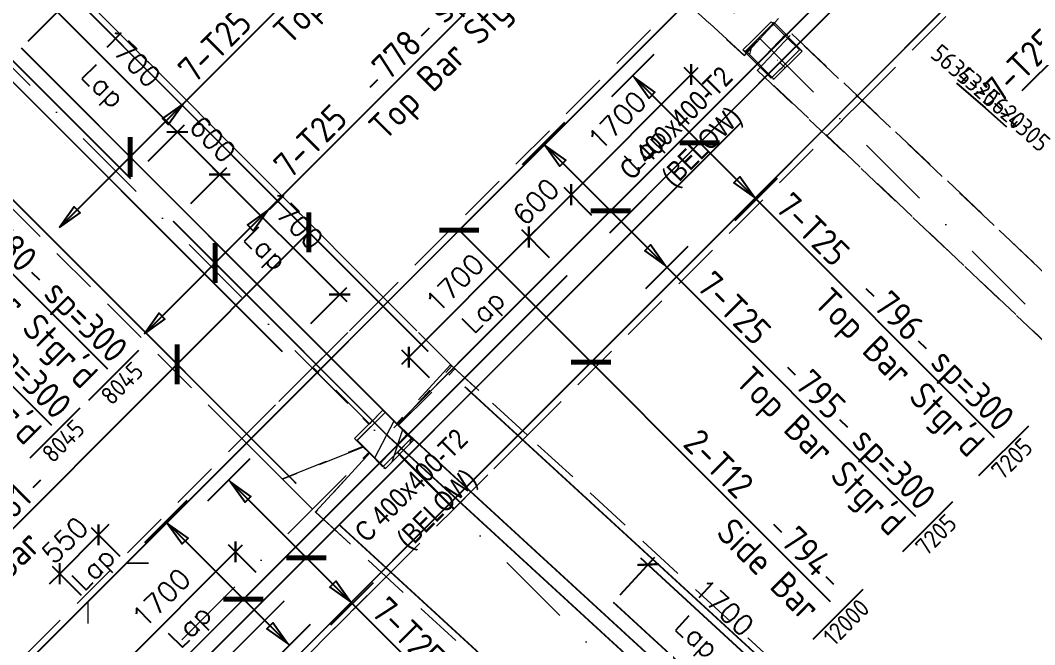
# Model space of a CAD drawing. Extents: x 660761725 to 1323371458, y 2734871439 to 5470067957.
# Drawn here: x 662058369 to 662068528, y 2735048733 to 2735054982 of the extents above; entities that cross this region are included whole.
import ezdxf
from ezdxf.enums import TextEntityAlignment as Align

# ---------------------------------------------------------------- set-up
doc = ezdxf.new("R2010")
doc.units = 0
for name, pattern in [('AXES', [1.95, 1.2, -0.25, 0.25, -0.25]), ('Hidden', [714.375, 476.25, -238.125]), ('sbp_axis_short', [10, 5, -2.5, 0, -2.5])]:
    doc.linetypes.add(name, pattern=pattern)
doc.layers.add('A-DETL', color=5, linetype='Continuous', lineweight=9, true_color=0x0000ff)
for name, color, linetype, lineweight in [('A-FLOR-PATT', 7, 'Continuous', 15), ('S-BEAM', 7, 'Continuous', 15), ('S-COLS-IDEN', 7, 'Continuous', 9), ('S-GRID', 7, 'Continuous', 9)]:
    doc.layers.add(name, color=color, linetype=linetype, lineweight=lineweight)
for name, color, linetype in [('S-AXIS', 20, 'AXES'), ('S-DIMI', 100, 'Continuous'), ('S-RBAR-T12', 151, 'Continuous'), ('S-RBAR-T25', 51, 'Continuous'), ('S-RDIMO', 8, 'Continuous'), ('S-RSYMB', 7, 'Continuous'), ('S-SIMPLETEXT', 7, 'Continuous')]:
    doc.layers.add(name, color=color, linetype=linetype)
doc.styles.add('Arial Narrow_1', font='ARIALN.TTF', dxfattribs={"height": 199.9999999999998})
doc.styles.add('ARMACAD', font='isocp.shx')
doc.styles.add('ROMANS', font='romans.shx')
doc.dimstyles.new('S-DIMI-100', dxfattribs={"dimscale": 100, "dimtxt": 2, "dimasz": 1.5, "dimexe": 1, "dimexo": 1, "dimgap": 1, "dimtad": 1, "dimdec": 0, "dimzin": 12, "dimdsep": 46, "dimtxsty": 'ROMANS', "dimblk": 'ARCHTICK', "dimcen": 0.09, "dimdle": 1, "dimclrd": 8, "dimclre": 8, "dimclrt": 4, "dimadec": 0, "dimazin": 3, "dimtfac": 1, "dimtdec": 0, "dimtix": 1, "dimtmove": 1, "dimatfit": 3, "dimtolj": 1, "dimtzin": 0, "dimarcsym": 0})
pattern_1 = [(74.99999999999999, (0, 0), (-153.3407249233896, 41.08752341002518), [])]

# ---------------------------------------------------------------- blocks, each defined once
blk = doc.blocks.new('I am… All Range.')
at = {"layer": 'S-GRID', "color": 8, "linetype": 'sbp_axis_short', "lineweight": 13, "ltscale": 150}
for p, q in [((662622712.44625, 2734514326.959595), (662688816.0170653, 2734580430.53041)), ((662638694.7375193, 2734563892.988339), (662667314.0845935, 2734535273.641264)), ((662648660.6112016, 2734561705.974301), (662671204.6017749, 2734539163.067255))]:
    blk.add_line(p, q, dxfattribs=at)
blk = doc.blocks.new('I am… Atomic.')
at = {"layer": 'A-FLOR-PATT', "transparency": 33554600}
h = blk.add_hatch(dxfattribs=at)
h.set_pattern_fill('ANSI31', color=8, scale=50, angle=30, style=0)
h.set_pattern_definition(pattern_1)
edge = h.paths.add_edge_path()
edge.add_line((662389967.6433319, 2734579123.010657), (662390007.8012236, 2734579503.468677))
edge.add_line((662342114.705975, 2734544592.546931), (662390007.8012234, 2734579503.468677))
edge.add_line((662363195.8073889, 2734559608.047176), (662389967.7690635, 2734579123.040917))
edge.add_line((662362417.6524743, 2734559040.823584), (662363719.8899552, 2734559990.06879))
edge.add_line((662346720.4841449, 2734547598.623516), (662362783.6519626, 2734559307.613063))
edge.add_line((662345821.5310795, 2734546943.346041), (662347578.010761, 2734548223.703842))
edge.add_line((662342292.6126368, 2734544370.997322), (662346307.4227723, 2734547297.529027))
edge.add_line((662325865.2845687, 2734528370.671522), (662342114.6925843, 2734544592.5523))
edge.add_line((662340490.7204528, 2734542572.157625), (662342149.9785906, 2734544228.604904))
edge.add_line((662339422.0417168, 2734541505.28928), (662341320.3495216, 2734543400.381265))
edge.add_line((662336597.6306283, 2734538685.662872), (662340136.8031961, 2734542218.839921))
edge.add_line((662332705.8949801, 2734534800.520002), (662336243.7133716, 2734538332.345168))
edge.add_line((662332253.0745114, 2734534348.466631), (662332782.9359009, 2734534877.430412))
edge.add_line((662326312.3910785, 2734528417.846987), (662332351.9776915, 2734534447.202265))
edge.add_line((662325865.2845687, 2734528370.671522), (662326312.3910785, 2734528417.846987))
h = blk.add_hatch(dxfattribs=at)
h.set_pattern_fill('ANSI31', color=8, scale=50, angle=30, style=0)
h.set_pattern_definition(pattern_1)
edge = h.paths.add_edge_path()
edge.add_line((662389967.6433319, 2734579123.010657), (662390007.8012236, 2734579503.468677))
edge.add_line((662390178.8400514, 2734578972.951882), (662393574.2351673, 2734576558.543434))
edge.add_line((662390389.9110394, 2734578822.862847), (662389967.7690635, 2734579123.040917))
edge.add_line((662401600.1085552, 2734571260.373601), (662390007.8012234, 2734579503.468677))
edge.add_line((662401045.2346829, 2734570742.112331), (662400996.5411683, 2734571280.666277))
edge.add_line((662400996.5411683, 2734571280.666277), (662391834.41239, 2734577795.702194))
edge.add_line((662401631.7932035, 2734570909.939), (662401600.1085552, 2734571260.373601))
edge.add_line((662398386.0115408, 2734568087.393885), (662401045.2346829, 2734570742.112331))
edge.add_line((662378065.801715, 2734545768.423274), (662383150.2610395, 2734551353.010825))
edge.add_line((662383150.2610395, 2734551353.010825), (662388234.7203641, 2734556937.598375))
edge.add_line((662388234.7203641, 2734556937.598375), (662393319.1796887, 2734562522.185926))
edge.add_line((662393319.1796887, 2734562522.185926), (662398403.6390133, 2734568106.773477))
edge.add_line((662377177.0145457, 2734544792.211362), (662378389.7704264, 2734546124.258873))
edge.add_line((662345219.5168241, 2734509691.243385), (662350637.7770958, 2734515642.46591))
edge.add_line((662350637.7770958, 2734515642.46591), (662356056.0373675, 2734521593.688435))
edge.add_line((662356056.0373675, 2734521593.688435), (662361474.2976393, 2734527544.91096))
edge.add_line((662361474.2976393, 2734527544.91096), (662366892.5579109, 2734533496.133485))
edge.add_line((662366892.5579109, 2734533496.133485), (662372310.8181826, 2734539447.35601))
edge.add_line((662372310.8181826, 2734539447.35601), (662377729.0784543, 2734545398.578536))
edge.add_line((662345267.5598451, 2734509156.384884), (662400082.3408674, 2734569362.972085))
edge.add_line((662401418.6805061, 2734570690.601139), (662400941.3227103, 2734570214.051982))
edge.add_line((662400082.3408674, 2734569362.972085), (662401631.7932035, 2734570909.939))
h = blk.add_hatch(dxfattribs=at)
h.set_pattern_fill('ANSI31', color=8, scale=50, angle=30, style=0)
h.set_pattern_definition(pattern_1)
edge = h.paths.add_edge_path()
edge.add_line((662345468.2720397, 2734510142.524049), (662345661.1307589, 2734509588.669044))
edge.add_line((662345219.5168241, 2734509691.243385), (662350637.7770958, 2734515642.46591))
edge.add_line((662350637.7770958, 2734515642.46591), (662356056.0373675, 2734521593.688435))
edge.add_line((662356056.0373675, 2734521593.688435), (662361474.2976393, 2734527544.91096))
edge.add_line((662361474.2976393, 2734527544.91096), (662366892.5579109, 2734533496.133485))
edge.add_line((662366892.5579109, 2734533496.133485), (662372310.8181826, 2734539447.35601))
edge.add_line((662372310.8181826, 2734539447.35601), (662377729.0784543, 2734545398.578536))
edge.add_line((662345267.5598451, 2734509156.384884), (662400082.3408674, 2734569362.972085))
h = blk.add_hatch(dxfattribs=at)
h.set_pattern_fill('ANSI31', color=8, scale=50, angle=30, style=0)
h.set_pattern_definition(pattern_1)
edge = h.paths.add_edge_path()
edge.add_line((662371926.8533133, 2734550966.182778), (662372065.7639297, 2734550827.036373))
edge.add_line((662372474.407901, 2734550978.925), (662372338.192333, 2734551115.137327))
edge.add_line((662372191.5936273, 2734550696.142808), (662372474.407901, 2734550978.925))
edge.add_line((662372063.3210325, 2734550824.412352), (662372191.5936273, 2734550696.142808))
edge.add_line((662372340.6352302, 2734551117.761348), (662372200.1315907, 2734551258.503481))
edge.add_line((662372191.2792495, 2734551262.050243), (662371908.4532987, 2734550979.27273))
edge.add_line((662371908.4532987, 2734550979.27273), (662371924.2957666, 2734550963.430622))
edge.add_line((662372195.093523, 2734551258.236056), (662372191.2792495, 2734551262.050243))
edge.add_line((662372196.6414944, 2734551259.901816), (662372200.1315907, 2734551258.503481))
h = blk.add_hatch(dxfattribs=at)
h.set_pattern_fill('ANSI31', color=8, scale=50, angle=30, style=0)
h.set_pattern_definition(pattern_1)
h.paths.add_polyline_path([(662368018.2940872, 2734547083.271142), (662368300.617474, 2734546800.468535), (662368583.4090011, 2734547083.25984), (662368301.0856143, 2734547366.062447)])
at = {"layer": 'S-BEAM', "lineweight": 5}
blk.add_hatch(color=8, dxfattribs=at).paths.add_polyline_path([(662371899.9704006, 2734550943.067712), (662371903.0676237, 2734550940.222703), (662372018.2211616, 2734551065.585221), (662372015.1426367, 2734551068.450587)])
at = {"layer": 'A-DETL', "color": 8, "linetype": 'Hidden', "lineweight": 9}
for p, q in [((662362774.8606566, 2734559311.135371), (662371896.0618048, 2734550932.693568)), ((662371898.3623265, 2734550935.165932), (662362783.6519626, 2734559307.613063)), ((662372236.6545292, 2734551303.448162), (662372018.2032822, 2734551065.630939)), ((662372191.2792495, 2734551262.050243), (662371908.4532987, 2734550979.27273)), ((662372200.1315907, 2734551258.503481), (662372142.4836847, 2734551200.85562)), ((662372179.5217801, 2734551266.760969), (662372191.2792495, 2734551262.050243)), ((662372195.093523, 2734551258.236056), (662372191.2792495, 2734551262.050243)), ((662372196.6414944, 2734551259.901816), (662372200.1315907, 2734551258.503481)), ((662372340.6352302, 2734551117.761348), (662372200.1315907, 2734551258.503481)), ((662372028.8346336, 2734550787.97891), (662372372.3963819, 2734551151.358075)), ((662372474.407901, 2734550978.925), (662372338.192333, 2734551115.137327)), ((662372372.3963819, 2734551151.358075), (662372369.9076654, 2734551148.681896)), ((662378030.5586636, 2734545796.742826), (662372369.9076654, 2734551148.681896)), ((662372372.3963819, 2734551151.358075), (662378065.801715, 2734545768.423274)), ((662371898.3623265, 2734550935.165932), (662371896.0618048, 2734550932.693568)), ((662371896.1512362, 2734550932.790927), (662371898.316561, 2734550935.14822)), ((662371896.3878713, 2734550984.106842), (662371908.4532987, 2734550979.27273)), ((662371903.0206445, 2734550940.237216), (662371898.3623265, 2734550935.165932)), ((662371908.4532987, 2734550979.27273), (662371924.2957666, 2734550963.430622)), ((662371926.8533133, 2734550966.182778), (662372065.7639297, 2734550827.036373)), ((662372191.5936273, 2734550696.142808), (662372474.407901, 2734550978.925)), ((662372474.407901, 2734550978.925), (662372462.6443737, 2734550983.638153)), ((662372026.4536644, 2734550785.418594), (662372028.8346336, 2734550787.97891)), ((662372028.8286595, 2734550787.930572), (662372026.4536644, 2734550785.418594)), ((662377729.0784543, 2734545398.578536), (662372028.8346336, 2734550787.97891)), ((662372063.3210325, 2734550824.412352), (662372191.5936273, 2734550696.142808)), ((662372026.4536644, 2734550785.418594), (662377695.3699126, 2734545425.665033)), ((662372179.5104647, 2734550700.984025), (662372191.5936273, 2734550696.142808)), ((662368301.0856143, 2734547366.062447), (662368018.2940872, 2734547083.271142)), ((662368280.4742672, 2734547374.32055), (662368301.0856143, 2734547366.062447)), ((662368583.4090011, 2734547083.25984), (662368301.0856143, 2734547366.062447)), ((662367997.3403584, 2734547091.666423), (662368018.2940872, 2734547083.271142)), ((662368018.2940872, 2734547083.271142), (662368300.617474, 2734546800.468535)), ((662368300.617474, 2734546800.468535), (662368583.4090011, 2734547083.25984)), ((662368583.2922894, 2734547083.306602), (662368563.5968608, 2734547091.197734)), ((662368280.4629518, 2734546808.543607), (662368300.5007621, 2734546800.515296))]:
    blk.add_line(p, q, dxfattribs=at)
at = {"layer": 'S-BEAM', "color": 8, "lineweight": 13}
for p, q in [((662372015.1426367, 2734551068.450587), (662371899.9704006, 2734550943.067712)), ((662371903.0676237, 2734550940.222703), (662372018.2211616, 2734551065.585221)), ((662372018.2211616, 2734551065.585221), (662372015.1426367, 2734551068.450587)), ((662371903.0335582, 2734550940.186093), (662371899.9363295, 2734550943.031096)), ((662371903.0676237, 2734550940.222703), (662371899.9704006, 2734550943.067712))]:
    blk.add_line(p, q, dxfattribs=at)
at = {"layer": 'S-COLS-IDEN', "color": 8, "char_height": 199.9999999999998, "attachment_point": 1, "rotation": 44.99999999999995, "style": 'Arial Narrow_1'}
for s, insert, width in [('C 400x400-T2', (662370625.8973659, 2734549815.668537), 1819.830624999998), ('(BELOW)', (662371046.8468715, 2734549750.187503), 1218.564999999999), ('C 400x400-T2', (662367973.1445948, 2734546189.936835), 1819.830624999998), ('(BELOW)', (662368394.0941005, 2734546124.455801), 1218.564999999999)]:
    blk.add_mtext(s, dxfattribs=dict(at, insert=insert, width=width))
blk = doc.blocks.new('I am… Domination.')
at = {"layer": 'S-RDIMO', "color": 9, "linetype": 'Hidden', "lineweight": 9}
for p, q in [((662373072.6711861, 2734550482.075944), (662376094.9788437, 2734553504.935389)), ((662364585.5878141, 2734552209.327142), (662368278.269276, 2734548516.64568)), ((662368278.269276, 2734548516.64568), (662364990.158245, 2734551804.756711)), ((662371459.7096415, 2734551697.505227), (662367570.6796415, 2734547809.185226)), ((662372165.0225022, 2734551272.998089), (662372029.3854641, 2734551137.361052)), ((662372308.2368668, 2734551129.783725), (662372165.0225022, 2734551272.998089)), ((662372024.5421969, 2734551132.517784), (662371978.4040389, 2734551086.379626)), ((662372029.3854641, 2734551137.361052), (662372024.5680693, 2734551132.543657)), ((662372301.7117053, 2734551136.308887), (662372308.2368668, 2734551129.783725)), ((662372318.6679983, 2734551119.352593), (662372301.7117053, 2734551136.308887)), ((662372318.6679983, 2734551119.352593), (662372325.1937625, 2734551112.826829)), ((662372447.8652147, 2734550990.155377), (662372325.1937625, 2734551112.826829)), ((662371978.4040389, 2734551086.379626), (662371882.1797897, 2734550990.155377)), ((662371882.1797897, 2734550990.155377), (662372018.2502942, 2734550854.084873)), ((662372312.2023556, 2734550854.492518), (662372447.8652147, 2734550990.155377)), ((662372018.3284941, 2734550854.006673), (662372031.103918, 2734550841.231249)), ((662372031.2167306, 2734550841.118436), (662372043.9872819, 2734550828.347885)), ((662372043.9872819, 2734550828.347885), (662372050.2858459, 2734550822.049321)), ((662372050.2858459, 2734550822.049321), (662372156.9922459, 2734550715.342921)), ((662372165.2053506, 2734550707.495513), (662372247.3724332, 2734550789.662596)), ((662372247.3724332, 2734550789.662596), (662372273.242599, 2734550815.532762)), ((662372273.6122594, 2734550815.902422), (662372307.3849609, 2734550849.675123)), ((662372307.4107265, 2734550849.700889), (662372312.2023556, 2734550854.492518)), ((662372156.9922459, 2734550715.342921), (662372165.0225022, 2734550707.312665)), ((662372156.9922459, 2734550715.342921), (662372165.0225022, 2734550707.312665)), ((662372165.0225022, 2734550707.312665), (662372156.9922459, 2734550715.342921)), ((662372165.0225022, 2734550707.312665), (662372156.9922459, 2734550715.342921)), ((662372165.0225022, 2734550707.312665), (662372156.9922459, 2734550715.342921)), ((662372156.9922459, 2734550715.342921), (662372165.0225022, 2734550707.312665)), ((662366863.9898224, 2734547102.498009), (662363573.5199577, 2734550392.967874)), ((662372879.8850325, 2734550289.254593), (662373072.6711861, 2734550482.075944)), ((662372860.5717402, 2734550269.942626), (662372878.6119279, 2734550287.97952)), ((662372873.7940934, 2734550283.162566), (662372860.5717402, 2734550269.942626)), ((662372873.7940934, 2734550283.162566), (662372878.6119279, 2734550287.97952)), ((662372879.8850325, 2734550289.254593), (662372873.9232767, 2734550283.291749)), ((662372860.5717402, 2734550269.942626), (662372718.9828213, 2734550128.379557)), ((662372744.5524119, 2734550153.944479), (662372860.5717402, 2734550269.942626)), ((662369723.5367702, 2734547133.480369), (662372718.9828213, 2734550128.379557)), ((662372718.9828213, 2734550128.379557), (662372744.3890547, 2734550153.781152)), ((662368278.269276, 2734548516.64568), (662367575.497476, 2734547814.002182)), ((662368969.637873, 2734547825.277083), (662368278.269276, 2734548516.64568)), ((662368278.269276, 2734548516.64568), (662368969.637873, 2734547825.277083)), ((662367570.6164281, 2734547809.122019), (662362125.8864281, 2734542364.412019)), ((662366863.9898224, 2734547102.498009), (662367570.6164281, 2734547809.122019)), ((662367571.2159312, 2734547809.72152), (662367570.6164281, 2734547809.122019)), ((662367570.6164281, 2734547809.122019), (662368135.8803916, 2734547243.855979)), ((662367570.6796415, 2734547809.185226), (662368135.8930367, 2734547243.868625)), ((662367571.2159312, 2734547809.721418), (662367575.497476, 2734547814.002182)), ((662367571.2967741, 2734547809.640539), (662368136.000321, 2734547243.975909)), ((662368140.7104315, 2734547248.686019), (662367576.2238508, 2734547813.275674)), ((662368953.8091047, 2734547839.801961), (662368411.3272306, 2734547248.62181)), ((662368984.8286927, 2734547810.086263), (662368417.3457348, 2734547242.603306)), ((662368424.1346477, 2734547235.814393), (662368967.1420821, 2734547827.567284)), ((662368429.9225485, 2734547230.026492), (662368997.4055064, 2734547797.50945)), ((662368953.8091047, 2734547839.801961), (662369235.4513711, 2734547581.359888)), ((662368953.8091047, 2734547839.801961), (662368967.1420821, 2734547827.567284)), ((662368969.637873, 2734547825.277083), (662368967.1420821, 2734547827.567284)), ((662368997.4055064, 2734547797.50945), (662368969.637873, 2734547825.277083)), ((662368969.637873, 2734547825.277083), (662368984.8286927, 2734547810.086263)), ((662369723.5367702, 2734547133.480369), (662368969.637873, 2734547825.277083)), ((662368997.4055064, 2734547797.50945), (662368984.8286927, 2734547810.086263)), ((662368275.9867264, 2734547383.962314), (662368141.2706907, 2734547249.246278)), ((662368275.9867264, 2734547383.962314), (662368141.2706907, 2734547249.246278)), ((662368154.303631, 2734547262.279219), (662368275.9867264, 2734547383.962314)), ((662368411.3272306, 2734547248.62181), (662368275.9867264, 2734547383.962314)), ((662368275.9867264, 2734547383.962314), (662368411.3272306, 2734547248.62181)), ((662368411.3272306, 2734547248.62181), (662368275.9867264, 2734547383.962314)), ((662367993.1440139, 2734547101.119602), (662368135.8803916, 2734547243.855979)), ((662368135.8803916, 2734547243.855979), (662367993.1440139, 2734547101.119602)), ((662368135.8930367, 2734547243.868625), (662368211.7989676, 2734547319.774555)), ((662368136.000321, 2734547243.975909), (662368154.303631, 2734547262.279219)), ((662368136.000321, 2734547243.975909), (662368140.7104315, 2734547248.686019)), ((662368140.7104372, 2734547248.686025), (662368136.000321, 2734547243.975909)), ((662368429.8305968, 2734547230.118443), (662368411.3272306, 2734547248.62181)), ((662368411.3272306, 2734547248.62181), (662368417.3457348, 2734547242.603306)), ((662368429.9225485, 2734547230.026492), (662368411.3272306, 2734547248.62181)), ((662368411.3272306, 2734547248.62181), (662368417.3336391, 2734547242.615401)), ((662368411.3272306, 2734547248.62181), (662368424.1346477, 2734547235.814393)), ((662368417.3336391, 2734547242.615401), (662368464.0795132, 2734547195.869527)), ((662368417.3457348, 2734547242.603306), (662368429.9225485, 2734547230.026492)), ((662368418.8603432, 2734547241.088697), (662368464.0795132, 2734547195.869527)), ((662368429.9104799, 2734547230.03856), (662368424.1346477, 2734547235.814393)), ((662368517.3097929, 2734547142.639247), (662368407.1715182, 2734547022.613925)), ((662368558.8294388, 2734547101.119602), (662368429.8305968, 2734547230.118443)), ((662368558.8294388, 2734547101.119602), (662368429.9104799, 2734547230.03856)), ((662368464.0795132, 2734547195.869527), (662368558.8294388, 2734547101.119602)), ((662368464.0795132, 2734547195.869527), (662368517.3097929, 2734547142.639247)), ((662368517.3097929, 2734547142.639247), (662368558.8294388, 2734547101.119602)), ((662369723.5367702, 2734547133.480369), (662368984.7640934, 2734546394.842566)), ((662368989.6138047, 2734546399.691391), (662369723.5367702, 2734547133.480369)), ((662374914.0654697, 2734542370.519825), (662369723.5367702, 2734547133.480369)), ((662367268.0073602, 2734546698.480471), (662366863.9898224, 2734547102.498009)), ((662366863.9898224, 2734547102.498009), (662367268.0073602, 2734546698.480471)), ((662367993.1440139, 2734547101.119602), (662368073.3770802, 2734547020.886535)), ((662368558.8294388, 2734547101.119602), (662368358.3366573, 2734546900.62682)), ((662368554.6400225, 2734547096.930185), (662368418.7225846, 2734546961.012747)), ((662368423.9971775, 2734546966.28734), (662368558.8294388, 2734547101.119602)), ((662368423.9971775, 2734546966.28734), (662368558.8294388, 2734547101.119602)), ((662367268.0073602, 2734546698.480471), (662368073.3770802, 2734547020.886535)), ((662368078.514316, 2734547015.7493), (662367273.144596, 2734546693.343235)), ((662367570.6151303, 2734546395.872701), (662368134.5030224, 2734546959.760593)), ((662367571.2146322, 2734546395.273199), (662368134.6241201, 2734546959.639495)), ((662367601.5923905, 2734546366.197551), (662368140.6344821, 2734546953.629133)), ((662368073.3770802, 2734547020.886535), (662368078.514316, 2734547015.7493)), ((662368078.514316, 2734547015.7493), (662368134.5030224, 2734546959.760593)), ((662368140.7578046, 2734546953.505811), (662368105.092729, 2734546914.571757)), ((662368140.6344821, 2734546953.629133), (662368134.6241201, 2734546959.639495)), ((662368134.6241201, 2734546959.639495), (662368140.6344821, 2734546953.629133)), ((662368140.7578046, 2734546953.505811), (662368275.9867264, 2734546818.276889)), ((662368407.1715182, 2734547022.613925), (662368246.6170444, 2734546847.646571)), ((662368358.3366573, 2734546900.62682), (662368418.7099283, 2734546961.000091)), ((662368984.7640934, 2734546394.842566), (662368418.7099283, 2734546961.000091)), ((662368418.7225846, 2734546961.012747), (662368423.9971775, 2734546966.28734)), ((662368418.7225846, 2734546961.012747), (662368423.527323, 2734546965.817486)), ((662368423.527323, 2734546965.817486), (662368988.8535973, 2734546400.387984)), ((662368988.8815019, 2734546400.425823), (662368423.9971775, 2734546966.28734)), ((662368424.1128836, 2734546966.403047), (662368989.3936082, 2734546401.120245)), ((662368105.092729, 2734546914.571757), (662367602.2273495, 2734546365.614897)), ((662368275.9867264, 2734546818.276889), (662368246.6170444, 2734546847.646571)), ((662368275.9867264, 2734546818.276889), (662368358.3366573, 2734546900.62682)), ((662368358.3366573, 2734546900.62682), (662368275.9867264, 2734546818.276889)), ((662367570.6151303, 2734546395.872701), (662367268.0073602, 2734546698.480471)), ((662367268.0073602, 2734546698.480471), (662367570.6151303, 2734546395.872701)), ((662367273.144596, 2734546693.343235), (662367268.0073602, 2734546698.480471)), ((662367268.0073602, 2734546698.480471), (662367273.144596, 2734546693.343235)), ((662367571.2146322, 2734546395.273199), (662367570.6151303, 2734546395.872701)), ((662367602.2273495, 2734546365.614897), (662367601.5923905, 2734546366.197551)), ((662367601.5923905, 2734546366.197551), (662373786.5023905, 2734540690.767551)), ((662367602.2273495, 2734546365.614897), (662368307.9473788, 2734545718.028331)), ((662368307.9473788, 2734545718.028331), (662368984.7640934, 2734546394.84256)), ((662368307.9473788, 2734545718.028331), (662368984.7640934, 2734546394.84256)), ((662368984.8273932, 2734546394.905859), (662368989.6138047, 2734546399.692253)), ((662368984.8273932, 2734546394.905859), (662368989.6138047, 2734546399.692253)), ((662368989.5819278, 2734546399.659521), (662368984.8273932, 2734546394.905854)), ((662368990.217702, 2734546400.296148), (662368989.6138047, 2734546399.692253)), ((662364247.0366999, 2734541657.132569), (662368307.9473788, 2734545718.028331)), ((662368307.9473788, 2734545718.028331), (662364247.0366999, 2734541657.132569))]:
    blk.add_line(p, q, dxfattribs=at)
blk = doc.blocks.new('_ARCHTICK')
at = {"color": 0, "linetype": 'ByBlock', "const_width": 0.15}
blk.add_lwpolyline([(-0.5, -0.5), (0.5, 0.5)], dxfattribs=at)
blk = doc.blocks.new('*D754')
at = {"layer": 'S-DIMI', "color": 8, "lineweight": -2, "transparency": 16777216}
for p, q in [((662059251.2868801, 2735048389.809072), (662060594.745149, 2735049733.35657)), ((662060731.0011638, 2735049455.692945), (662060453.3237928, 2735049733.351873)), ((662059528.9595548, 2735048253.571498), (662059251.2821838, 2735048531.230427))]:
    blk.add_line(p, q, dxfattribs=at)
at = {"layer": 'S-DIMI', "color": 8, "lineweight": -2, "transparency": 16777216, "xscale": 150, "yscale": 150, "zscale": 150}
for p, rotation in [((662060524.0368191, 2735049662.643544), 45.00190267468847), ((662059321.99521, 2735048460.522098), 225.0019026746884)]:
    blk.add_blockref('_ARCHTICK', p, dxfattribs=dict(at, rotation=rotation))
at = {"layer": 'S-DIMI', "color": 4, "transparency": 16777216, "char_height": 200, "attachment_point": 5, "rotation": 45.00190267468847, "style": 'ROMANS'}
for s, insert in [('\\A1;1700', (662059781.5899622, 2735049202.999481)), ('\\A1;Lap', (662060088.0130761, 2735048896.596717))]:
    blk.add_mtext(s, dxfattribs=dict(at, insert=insert))
blk = doc.blocks.new('*D755')
at = {"layer": 'S-DIMI', "color": 8, "lineweight": -2, "transparency": 16777216}
for p, q in [((662062189.7014362, 2735051540.150808), (662063533.159705, 2735052883.698307)), ((662063669.4157186, 2735052606.034683), (662063391.738349, 2735052883.693611)), ((662062467.3741096, 2735051403.913237), (662062189.6967399, 2735051681.572165))]:
    blk.add_line(p, q, dxfattribs=at)
at = {"layer": 'S-DIMI', "color": 8, "lineweight": -2, "transparency": 16777216, "xscale": 150, "yscale": 150, "zscale": 150}
for p, rotation in [((662063462.4513751, 2735052812.985281), 45.00190267468847), ((662062260.4097661, 2735051610.863835), 225.0019026746884)]:
    blk.add_blockref('_ARCHTICK', p, dxfattribs=dict(at, rotation=rotation))
at = {"layer": 'S-DIMI', "color": 4, "transparency": 16777216, "char_height": 200, "attachment_point": 5, "rotation": 45.00190267468847, "style": 'ROMANS'}
for s, insert in [('\\A1;1700', (662062720.0045184, 2735052353.341218)), ('\\A1;Lap', (662063026.4276322, 2735052046.938454))]:
    blk.add_mtext(s, dxfattribs=dict(at, insert=insert))
blk = doc.blocks.new('*D756')
at = {"layer": 'S-DIMI', "color": 8, "lineweight": -2, "transparency": 16777216}
for p, q in [((662064093.6656983, 2735053030.31284), (662063815.9883262, 2735053307.97177)), ((662063886.7013524, 2735053237.26344), (662063992.7638471, 2735053343.33298)), ((662063462.4513724, 2735052812.985282), (662063886.7013524, 2735053237.26344)), ((662063669.4157182, 2735052606.034682), (662063391.7383462, 2735052883.693613)), ((662063462.4513724, 2735052812.985282), (662063356.3888774, 2735052706.915743))]:
    blk.add_line(p, q, dxfattribs=at)
at = {"layer": 'S-DIMI', "color": 8, "lineweight": -2, "transparency": 16777216, "xscale": 150, "yscale": 150, "zscale": 150}
for p, rotation in [((662063886.7013524, 2735053237.26344), 225.0019026746884), ((662063462.4513724, 2735052812.985282), 45.00190267468847)]:
    blk.add_blockref('_ARCHTICK', p, dxfattribs=dict(at, rotation=rotation))
at = {"layer": 'S-DIMI', "color": 4, "transparency": 16777216, "insert": (662063533.1503098, 2735053166.541021), "char_height": 200, "attachment_point": 5, "rotation": 45.00190267468847, "style": 'ROMANS'}
blk.add_mtext('\\A1;600', dxfattribs=at)
blk = doc.blocks.new('*D757')
at = {"layer": 'S-DIMI', "color": 8, "lineweight": -2, "transparency": 16777216}
for p, q in [((662063815.9930236, 2735053166.550413), (662065159.451292, 2735054510.097911)), ((662065295.7073067, 2735054232.434286), (662065018.0299358, 2735054510.093215)), ((662064093.6656983, 2735053030.31284), (662063815.9883273, 2735053307.971769))]:
    blk.add_line(p, q, dxfattribs=at)
at = {"layer": 'S-DIMI', "color": 8, "lineweight": -2, "transparency": 16777216, "xscale": 150, "yscale": 150, "zscale": 150}
for p, rotation in [((662065088.7429621, 2735054439.384885), 45.00190267468847), ((662063886.7013535, 2735053237.263439), 225.0019026746884)]:
    blk.add_blockref('_ARCHTICK', p, dxfattribs=dict(at, rotation=rotation))
at = {"layer": 'S-DIMI', "color": 4, "transparency": 16777216, "char_height": 200, "attachment_point": 5, "rotation": 45.00190267468847, "style": 'ROMANS'}
for s, insert in [('\\A1;1700', (662064346.2961053, 2735053979.740822)), ('\\A1;Lap', (662064652.7192191, 2735053673.338058))]:
    blk.add_mtext(s, dxfattribs=dict(at, insert=insert))
blk = doc.blocks.new('*D776')
at = {"layer": 'S-DIMI', "color": 8, "lineweight": -2, "transparency": 16777216}
for p, q in [((662064375.8183253, 2735049231.367161), (662064722.9892855, 2735049608.977927)), ((662064581.6924896, 2735049603.043662), (662065980.3869977, 2735048317.100148)), ((662065628.382077, 2735048081.982957), (662065974.4527326, 2735048458.396944))]:
    blk.add_line(p, q, dxfattribs=at)
at = {"layer": 'S-DIMI', "color": 8, "lineweight": -2, "transparency": 16777216, "xscale": 150, "yscale": 150, "zscale": 150}
for p, rotation in [((662064655.3080201, 2735049535.362397), 137.404928248333), ((662065906.7714672, 2735048384.781414), 317.404928248333)]:
    blk.add_blockref('_ARCHTICK', p, dxfattribs=dict(at, rotation=rotation))
at = {"layer": 'S-DIMI', "color": 4, "transparency": 16777216, "char_height": 200, "attachment_point": 5, "rotation": 317.40492824833296, "style": 'ROMANS'}
for s, insert in [('\\A1;1700', (662065416.4022746, 2735049107.302967)), ('\\A1;Lap', (662065123.116792, 2735048788.302334))]:
    blk.add_mtext(s, dxfattribs=dict(at, insert=insert))
blk = doc.blocks.new('*D785')
at = {"layer": 'S-DIMI', "color": 8, "lineweight": -2, "transparency": 16777216}
for p, q in [((662058447.841848, 2735054774.234513), (662058810.5521489, 2735055136.944814)), ((662058669.1307927, 2735055136.944814), (662060012.6331273, 2735053793.442479)), ((662059651.072378, 2735053573.303086), (662060012.6331273, 2735053934.863835))]:
    blk.add_line(p, q, dxfattribs=at)
at = {"layer": 'S-DIMI', "color": 8, "lineweight": -2, "transparency": 16777216, "xscale": 150, "yscale": 150, "zscale": 150}
for p, rotation in [((662058739.8414708, 2735055066.234136), 135), ((662059941.9224492, 2735053864.153157), 315)]:
    blk.add_blockref('_ARCHTICK', p, dxfattribs=dict(at, rotation=rotation))
at = {"layer": 'S-DIMI', "color": 4, "transparency": 16777216, "char_height": 200, "attachment_point": 5, "rotation": 315, "style": 'ROMANS'}
for s, insert in [('\\A1;1700', (662059482.3033161, 2735054606.615003)), ('\\A1;Lap', (662059175.8903776, 2735054300.202065))]:
    blk.add_mtext(s, dxfattribs=dict(at, insert=insert))
blk = doc.blocks.new('*D786')
at = {"layer": 'S-DIMI', "color": 8, "lineweight": -2, "transparency": 16777216}
for p, q in [((662059651.0723784, 2735053573.303085), (662060012.6331575, 2735053934.863864)), ((662059941.9224794, 2735053864.153186), (662059835.8564622, 2735053970.219203)), ((662059941.9224794, 2735053864.153186), (662060366.1863534, 2735053439.889312)), ((662060075.7419767, 2735053149.444935), (662060436.8970315, 2735053510.59999)), ((662060366.1863534, 2735053439.889312), (662060472.2523706, 2735053333.823295))]:
    blk.add_line(p, q, dxfattribs=at)
at = {"layer": 'S-DIMI', "color": 8, "lineweight": -2, "transparency": 16777216, "xscale": 150, "yscale": 150, "zscale": 150}
for p, rotation in [((662059941.9224794, 2735053864.153186), 315), ((662060366.1863534, 2735053439.889312), 135)]:
    blk.add_blockref('_ARCHTICK', p, dxfattribs=dict(at, rotation=rotation))
at = {"layer": 'S-DIMI', "color": 4, "transparency": 16777216, "insert": (662060295.4757721, 2735053793.442605), "char_height": 200, "attachment_point": 5, "rotation": 315, "style": 'ROMANS'}
blk.add_mtext('\\A1;600', dxfattribs=at)
blk = doc.blocks.new('*D787')
at = {"layer": 'S-DIMI', "color": 8, "lineweight": -2, "transparency": 16777216}
for p, q in [((662060075.7419769, 2735053149.444934), (662060436.8970076, 2735053510.599965)), ((662060295.4756514, 2735053510.599965), (662061638.9779851, 2735052167.097631)), ((662061278.9725058, 2735051948.513507), (662061638.9779851, 2735052308.518987))]:
    blk.add_line(p, q, dxfattribs=at)
at = {"layer": 'S-DIMI', "color": 8, "lineweight": -2, "transparency": 16777216, "xscale": 150, "yscale": 150, "zscale": 150}
for p, rotation in [((662060366.1863295, 2735053439.889287), 135), ((662061568.267307, 2735052237.808309), 315)]:
    blk.add_blockref('_ARCHTICK', p, dxfattribs=dict(at, rotation=rotation))
at = {"layer": 'S-DIMI', "color": 4, "transparency": 16777216, "char_height": 200, "attachment_point": 5, "rotation": 315, "style": 'ROMANS'}
for s, insert in [('\\A1;1700', (662061108.6481744, 2735052980.270154)), ('\\A1;Lap', (662060802.2352359, 2735052673.857215))]:
    blk.add_mtext(s, dxfattribs=dict(at, insert=insert))
blk = doc.blocks.new('*D736')
at = {"layer": 'S-DIMI', "color": 8, "lineweight": -2, "transparency": 16777216}
for p, q in [((662059152.2651833, 2735049832.833523), (662059258.3322755, 2735049938.898466)), ((662058763.352513, 2735049443.928736), (662059152.2651833, 2735049832.833523)), ((662059370.7638901, 2735049614.330388), (662059081.5552219, 2735049903.544918)), ((662058981.8456264, 2735049225.431194), (662058692.6425515, 2735049514.640131)), ((662058763.352513, 2735049443.928736), (662058657.2854208, 2735049337.863793))]:
    blk.add_line(p, q, dxfattribs=at)
at = {"layer": 'S-DIMI', "color": 8, "lineweight": -2, "transparency": 16777216, "xscale": 150, "yscale": 150, "zscale": 150}
for p, rotation in [((662059152.2651833, 2735049832.833523), 224.9994193251146), ((662058763.352513, 2735049443.928736), 44.99941932511464)]:
    blk.add_blockref('_ARCHTICK', p, dxfattribs=dict(at, rotation=rotation))
at = {"layer": 'S-DIMI', "color": 4, "transparency": 16777216, "char_height": 200, "attachment_point": 5, "rotation": 44.99941932511465, "style": 'ROMANS'}
for s, insert in [('\\A1;550', (662058816.388925, 2735049779.803919)), ('\\A1;Lap', (662059122.7987581, 2735049473.387875))]:
    blk.add_mtext(s, dxfattribs=dict(at, insert=insert))
blk = doc.blocks.new('cadf_10')
at = {"color": 1}
for p, q in [((-4.158496580606208, 1.201089783226742), (-5.644468778018359, 1.201089783226742)), ((4.158496580606207, 1.201089783226742), (5.644468778018359, 1.201089783226742))]:
    blk.add_line(p, q, dxfattribs=at)
at = {"style": 'ARMACAD'}
for tag, p in [('$COM1', (-10.93526643674234, 2.542619974829577)), ('$COM2', (-9.757982686735758, -5.302973364669228))]:
    blk.add_attdef(tag, text='', height=3.5, dxfattribs=at).set_placement(p, align=Align.BOTTOM_RIGHT)
at = {"color": 1, "style": 'ARMACAD'}
blk.add_attdef('$NUM', text='', height=3.5, dxfattribs=at).set_placement((0, 0), align=Align.CENTER)
blk = doc.blocks.new('*U883', base_point=(662057805.1682336, 2735049773.81992))
at = {"layer": 'S-RSYMB'}
blk.add_lwpolyline([(662057805.1682336, 2735049523.803315), (662058305.1682336, 2735050023.836524)], dxfattribs=at)
at = {"layer": 'S-RSYMB', "style": 'ARMACAD'}
blk.add_attdef('D0', text='', height=180, rotation=45.00190269014403, dxfattribs=at).set_placement((662058136.4882138, 2735049692.50534), align=Align.MIDDLE_CENTER)
blk = doc.blocks.new('*U884', base_point=(662059200.1287985, 2735051168.775387))
at = {"layer": 'S-RSYMB'}
blk.add_lwpolyline([(662059200.1287985, 2735050918.758782), (662059700.1287985, 2735051418.791992)], dxfattribs=at)
at = {"layer": 'S-RSYMB', "style": 'ARMACAD'}
blk.add_attdef('D0', text='', height=180, rotation=45.00190269194517, dxfattribs=at).set_placement((662059531.4487786, 2735051087.460808), align=Align.MIDDLE_CENTER)
blk = doc.blocks.new('cadf_04')
at = {"color": 8, "const_width": 0.5000000000000002}
blk.add_lwpolyline([(1.414213560521603, 1.414213564246893), (-1.414213556796312, -1.414213556796312)], dxfattribs=at)
blk = doc.blocks.new('CADF_02')
at = {"color": 0}
blk.add_lwpolyline([(0, 0), (2.5, -0.4166666679084301), (2.5, 0.4166666679084301)], close=True, dxfattribs=at)
blk = doc.blocks.new('cadf_03')
at = {"color": 8}
blk.add_lwpolyline([(-3.725290298461914e-09, 2.99999999627471), (3.725290298461914e-09, -3.000000007450581)], dxfattribs=at)
blk.add_blockref('CADF_02', (0.2513523101806641, 0), dxfattribs=at)
blk = doc.blocks.new('*U894', base_point=(662066578.1295499, 2735048979.322074))
at = {"layer": 'S-RSYMB'}
blk.add_lwpolyline([(662066578.1295499, 2735048729.327147), (662067078.1295499, 2735049229.317001)], dxfattribs=at)
at = {"layer": 'S-RSYMB', "style": 'ARMACAD'}
blk.add_attdef('D0', text='', height=180, rotation=44.99941864057983, dxfattribs=at).set_placement((662066909.4460046, 2735048898.00397), align=Align.MIDDLE_CENTER)
blk = doc.blocks.new('*U895', base_point=(662067395.8051851, 2735049796.994721))
at = {"layer": 'S-RSYMB'}
blk.add_lwpolyline([(662067395.8051851, 2735049546.999905), (662067895.8051851, 2735050046.989539)], dxfattribs=at)
at = {"layer": 'S-RSYMB', "style": 'ARMACAD'}
blk.add_attdef('D0', text='', height=180, rotation=44.99940605890284, dxfattribs=at).set_placement((662067727.121622, 2735049715.676599), align=Align.MIDDLE_CENTER)
blk = doc.blocks.new('*U896', base_point=(662068633.1059963, 2735051034.291011))
at = {"layer": 'S-RSYMB'}
blk.add_lwpolyline([(662068633.1059963, 2735050784.296194), (662069133.1059963, 2735051284.285828)], dxfattribs=at)
at = {"layer": 'S-RSYMB', "style": 'ARMACAD'}
blk.add_attdef('D0', text='', height=180, rotation=44.99940605823236, dxfattribs=at).set_placement((662068964.4224331, 2735050952.972888), align=Align.MIDDLE_CENTER)
blk = doc.blocks.new('*U971', base_point=(662066947.7483267, 2735053425.496721))
at = {"layer": 'S-RSYMB'}
blk.add_lwpolyline([(662066947.7483267, 2735053643.803029), (662067232.6551715, 2735053398.754587, -0.004319417671847937), (662067232.7332124, 2735053398.686283), (662067447.7483267, 2735053207.190413)], format="xyb", dxfattribs=at)
at = {"layer": 'S-RSYMB', "style": 'ARMACAD'}
for tag, rotation, p in [('D0', 319.301168048103, (662067165.1912881, 2735053608.465786)), ('D1', 318.311233806079, (662067416.7254238, 2735053388.816737))]:
    blk.add_attdef(tag, text='', height=180, rotation=rotation, dxfattribs=at).set_placement(p, align=Align.MIDDLE_CENTER)

msp = doc.modelspace()

# ---------------------------------------------------------------- linework, layer by layer
at = {"layer": 'S-RBAR-T12', "const_width": 16}
for points in [[(662059045.2810144, 2735049161.78107), (662067530.6484863, 2735057646.976348)], [(662060366.1233925, 2735047840.873925), (662068851.4907602, 2735056326.069307)], [(662058169.4175498, 2735055952.026566), (662062454.4846439, 2735051666.959472)], [(662056848.5396566, 2735054631.153524), (662061133.6067506, 2735050346.086431)], [(662062820.9635184, 2735051314.694784), (662068818.5334675, 2735045811.172756)], [(662061557.9931067, 2735049938.348264), (662067555.5630561, 2735044434.826237)], [(662050948.8262192, 2735041065.490577), (662059434.1936903, 2735049550.685854)], [(662059429.243922, 2735049548.635652), (662059653.243922, 2735049548.633379)], [(662059047.3313172, 2735049166.730797), (662059047.3290443, 2735048942.730797)]]:
    msp.add_lwpolyline(points, dxfattribs=at)
at = {"layer": 'S-RBAR-T25', "linetype": 'Hidden', "const_width": 16}
for points in [[(662053083.3441938, 2735059555.281111), (662057333.9529048, 2735055537.628971, -0.007041889652795323), (662057335.765406, 2735055535.866818), (662059474.7011046, 2735053396.932201)], [(662054651.707448, 2735057866.471817), (662057229.3807981, 2735055430.069044, -0.007041889652795323), (662057231.1932993, 2735055428.306891), (662060994.9810945, 2735051664.520999)], [(662058378.6852902, 2735054705.079442), (662062139.3661938, 2735050944.40044, 0.0107329044334789), (662062142.1482865, 2735050941.735291), (662065459.2845588, 2735047897.847094)], [(662059898.965281, 2735052972.668239), (662062035.5772563, 2735050836.057344, 0.0107329044334789), (662062038.359349, 2735050833.392196), (662067052.5133822, 2735046232.277547)], [(662064308.1370592, 2735049157.751629), (662068421.445652, 2735045383.275551, -0.4142135623730951), (662068426.8929253, 2735045256.466829), (662067483.3837162, 2735044228.259348)]]:
    msp.add_lwpolyline(points, format="xyb", dxfattribs=at)
for points in [[(662064270.4004953, 2735052853.599008), (662069363.9337796, 2735057947.026691)], [(662062537.9684988, 2735051333.332764), (662067631.501783, 2735056426.760448)], [(662059705.694352, 2735048076.857666), (662065578.5594034, 2735053949.600959)], [(662057973.2623554, 2735046556.591422), (662063846.1274066, 2735052429.334715)], [(662054611.0170319, 2735042770.156135), (662061013.8532599, 2735049172.859617)]]:
    msp.add_lwpolyline(points, dxfattribs=at)
at = {"layer": 'S-RDIMO'}
for p, q in [((662070756.4092788, 2735056633.34975), (662068398.7032359, 2735054275.487222)), ((662059998.8823526, 2735054145.54293), (662062399.6145754, 2735056546.434493)), ((662060849.5365583, 2735053082.757347), (662063356.3626971, 2735055589.749868)), ((662064501.4751117, 2735054428.705015), (662065739.2468106, 2735053190.907653)), ((662058761.0922614, 2735052907.752371), (662059998.8823528, 2735054145.54293)), ((662063608.3101017, 2735053747.696697), (662064846.0821261, 2735052509.89901)), ((662059611.746309, 2735051844.966473), (662060849.5365576, 2735053082.757346)), ((662062764.2382058, 2735052880.664403), (662066480.426976, 2735049164.462053)), ((662061260.0280191, 2735052861.416563), (662057434.9156611, 2735049036.318183)), ((662060454.984199, 2735050382.342115), (662061692.7571557, 2735049144.543496)), ((662059825.8866581, 2735049965.450247), (662061063.6599406, 2735048727.651302))]:
    msp.add_line(p, q, dxfattribs=at)
for points in [[(662056940.2550405, 2735053797.165875), (662059242.9619367, 2735051494.450564)], [(662056271.2638392, 2735053340.21102), (662058679.9876864, 2735050931.478371)], [(662065739.2468106, 2735053190.907653), (662068123.0583389, 2735050807.087414)], [(662064846.0821261, 2735052509.89901), (662067335.9700434, 2735050020.001994)], [(662061692.7571557, 2735049144.543496), (662064076.6094822, 2735046760.682458)]]:
    msp.add_lwpolyline(points, dxfattribs=at)

# ---------------------------------------------------------------- block references
at = {"layer": 'S-AXIS'}
for name, p in [('I am… All Range.', (-593486.1820166111, 503695.4297404289)), ('I am… Atomic.', (-306275.5624856949, 503695.4297404289)), ('I am… Domination.', (-306275.5624856949, 503695.4297404289))]:
    msp.add_blockref(name, p, dxfattribs=at)
at = {"layer": 'S-RDIMO'}
for name, p, xscale, yscale, zscale, rotation in [('cadf_03', (662064501.4751117, 2735054428.705015), 100, 100, 100, 314.9994060536073), ('CADF_02', (662059998.8823528, 2735054145.54293), 100, 100, 100, 225.0000108264146), ('cadf_04', (662065173.4958966, 2735053756.670297), 100, 100, 100, 314.9994060674024), ('cadf_03', (662063608.3101017, 2735053747.696697), 99.99999999999999, 99.99999999999999, 99.99999999999999, 314.9994060510046), ('cadf_04', (662059468.5524532, 2735053615.21283), 100, 100, 100, 45.00001082490898), ('cadf_03', (662065739.2468106, 2735053190.907653), 99.99999999999999, 99.99999999999999, 99.99999999999999, 134.9994060536073), ('cadf_04', (662064280.3312122, 2735053075.661654), 100, 100, 100, 314.9994060427276), ('CADF_02', (662058761.0922613, 2735052907.752371), 100, 100, 100, 45.00001082641449), ('CADF_02', (662060849.536558, 2735053082.757347), 100, 100, 100, 225.000014484879), ('cadf_04', (662061260.0256054, 2735052861.418976), 100, 100, 100, 224.9998953132315), ('cadf_04', (662062764.2382058, 2735052880.664403), 100, 100, 100, 314.9998953130094), ('cadf_03', (662064846.0821261, 2735052509.89901), 99.99999999999999, 99.99999999999999, 99.99999999999999, 134.9994060510045), ('cadf_04', (662060319.206606, 2735052552.427126), 100, 100, 100, 45.00001450833797), ('CADF_02', (662059611.7463094, 2735051844.966472), 100, 100, 100, 45.00001448487906), ('cadf_04', (662059939.1501383, 2735051540.543509), 100, 100, 100, 224.9998953132315), ('cadf_04', (662064085.0995327, 2735051559.776304), 99.99999999999987, 99.99999999999987, 99.99999999999987, 314.9998953130094), ('cadf_03', (662060454.984199, 2735050382.342115), 100, 100, 100, 314.9994060514519), ('cadf_03', (662059825.8866581, 2735049965.450247), 99.99999999999994, 99.99999999999994, 99.99999999999994, 314.9994060571263), ('cadf_04', (662061233.0711596, 2735049604.239022), 100, 100, 100, 314.9994060514519), ('cadf_03', (662061692.7571557, 2735049144.543496), 100, 100, 100, 134.9994060514518), ('cadf_04', (662060603.9739445, 2735049187.346829), 99.99999999999999, 99.99999999999999, 99.99999999999999, 314.9994060819573), ('cadf_03', (662061063.6599406, 2735048727.651302), 99.99999999999994, 99.99999999999994, 99.99999999999994, 134.9994060571263)]:
    msp.add_blockref(name, p, dxfattribs=dict(at, xscale=xscale, yscale=yscale, zscale=zscale, rotation=rotation))
at = {"layer": 'S-RSYMB'}
for name, p, values in [('*U971', (662067746.0481718, 2735054134.47674, -1e-08), {'D0': '5635->5620', 'D1': '4320->4305'}), ('*U884', (662059056.1258248, 2735051431.007466), {'D0': '8045'}), ('*U883', (662058467.9258159, 2735050852.895195), {'D0': '8045'}), ('*U896', (662067968.5894483, 2735050675.37678), {'D0': '7205'}), ('*U895', (662067208.263684, 2735049915.053792), {'D0': '7205'}), ('*U894', (662066308.8434058, 2735049039.648362), {'D0': '12000'})]:
    msp.add_blockref(name, p, dxfattribs=at).add_auto_attribs(values)
at = {"layer": 'S-SIMPLETEXT'}
ref = msp.add_blockref('cadf_10', (662061274.2816445, 2735055500.579025), dxfattribs=dict(at, xscale=75.00000002213115, yscale=75, zscale=75, rotation=45.0019013456975))
ref.add_attrib('$NUM', '777', dxfattribs={"color": 1, "height": 262.5, "rotation": 45.0019028911715, "style": 'ARMACAD', "flags": 2}).set_placement((662061274.2816445, 2735055500.579025), align=Align.CENTER)
ref.add_attrib('$COM1', '7-T25         sp=300', dxfattribs={"height": 262.5, "rotation": 45.0019028911715, "style": 'ARMACAD', "flags": 2}).set_placement((662062359.8384991, 2735056586.20793), align=Align.RIGHT)
ref = msp.add_blockref('cadf_10', (662069345.351821, 2735055301.75079), dxfattribs=dict(at, xscale=75.00000002213115, yscale=75, zscale=75, rotation=45.0019013456975))
ref.add_attrib('$NUM', '797', dxfattribs={"color": 1, "height": 262.5, "rotation": 45.0019028911715, "style": 'ARMACAD', "flags": 2}).set_placement((662069345.351821, 2735055301.75079), align=Align.CENTER)
ref.add_attrib('$COM1', '7-T25         sp=300', dxfattribs={"height": 262.5, "rotation": 45.0019028911715, "style": 'ARMACAD', "flags": 2}).set_placement((662070430.9086757, 2735056387.379695), align=Align.RIGHT)
ref = msp.add_blockref('cadf_10', (662062231.0297663, 2735054543.8944), dxfattribs=dict(at, xscale=75.00000000105842, yscale=75, zscale=75, rotation=45.00190136179694))
ref.add_attrib('$NUM', '778', dxfattribs={"color": 1, "height": 262.5, "rotation": 45.0019028911715, "style": 'ARMACAD', "flags": 2}).set_placement((662062231.0297663, 2735054543.8944), align=Align.CENTER)
ref.add_attrib('$COM1', '7-T25         sp=300', dxfattribs={"height": 262.5, "rotation": 45.0019028911715, "style": 'ARMACAD', "flags": 2}).set_placement((662063316.5866208, 2735055629.523304), align=Align.RIGHT)
ref = msp.add_blockref('cadf_10', (662058197.1458693, 2735052619.820112), dxfattribs=dict(at, xscale=75.00000000203376, yscale=75, zscale=75, rotation=314.9998953087866))
ref.add_attrib('$NUM', '780', dxfattribs={"color": 1, "height": 262.5, "rotation": 314.9998969669697, "style": 'ARMACAD', "flags": 2}).set_placement((662058197.1458693, 2735052619.820112), align=Align.CENTER)
ref.add_attrib('$COM1', '7-T25         sp=300', dxfattribs={"height": 262.5, "rotation": 314.9998969669697, "style": 'ARMACAD', "flags": 2}).set_placement((662059282.7367659, 2735051534.225248), align=Align.RIGHT)
ref = msp.add_blockref('cadf_10', (662057634.1716189, 2735052056.847919), dxfattribs=dict(at, xscale=75.00000000203376, yscale=75, zscale=75, rotation=314.9998953087866))
ref.add_attrib('$NUM', '779', dxfattribs={"color": 1, "height": 262.5, "rotation": 314.9998969669697, "style": 'ARMACAD', "flags": 2}).set_placement((662057634.1716189, 2735052056.847919), align=Align.CENTER)
ref.add_attrib('$COM1', '7-T25         sp=300', dxfattribs={"height": 262.5, "rotation": 314.9998969669697, "style": 'ARMACAD', "flags": 2}).set_placement((662058719.7625155, 2735050971.253055), align=Align.RIGHT)
ref = msp.add_blockref('cadf_10', (662067077.2422714, 2735051932.456962), dxfattribs=dict(at, xscale=75.00000000203377, yscale=75, zscale=75, rotation=314.9998953087866))
ref.add_attrib('$NUM', '796', dxfattribs={"color": 1, "height": 262.5, "rotation": 314.9998969669697, "style": 'ARMACAD', "flags": 2}).set_placement((662067077.2422714, 2735051932.456962), align=Align.CENTER)
ref.add_attrib('$COM1', '7-T25         sp=300', dxfattribs={"height": 262.5, "rotation": 314.9998969669697, "style": 'ARMACAD', "flags": 2}).set_placement((662068162.833168, 2735050846.862098), align=Align.RIGHT)
ref = msp.add_blockref('cadf_10', (662066290.153976, 2735051145.371542), dxfattribs=dict(at, xscale=75.00000000203376, yscale=75, zscale=75, rotation=314.9998953087866))
ref.add_attrib('$NUM', '795', dxfattribs={"color": 1, "height": 262.5, "rotation": 314.9998969669697, "style": 'ARMACAD', "flags": 2}).set_placement((662066290.153976, 2735051145.371542), align=Align.CENTER)
ref.add_attrib('$COM1', '7-T25         sp=300', dxfattribs={"height": 262.5, "rotation": 314.9998969669697, "style": 'ARMACAD', "flags": 2}).set_placement((662067375.7448726, 2735050059.776678), align=Align.RIGHT)
ref = msp.add_blockref('cadf_10', (662066151.075321, 2735049573.36457), dxfattribs=dict(at, xscale=75.00000000203376, yscale=75, zscale=75, rotation=314.9998953087866))
ref.add_attrib('$NUM', '794', dxfattribs={"color": 1, "height": 262.5, "rotation": 314.9998969669697, "style": 'ARMACAD', "flags": 2}).set_placement((662066151.075321, 2735049573.36457), align=Align.CENTER)
ref.add_attrib('$COM1', '2-T12         ', dxfattribs={"height": 262.5, "rotation": 314.9998969669697, "style": 'ARMACAD', "flags": 2}).set_placement((662066504.4749312, 2735049219.963627), align=Align.RIGHT)
ref = msp.add_blockref('cadf_10', (662058339.8124821, 2735050020.761065), dxfattribs=dict(at, xscale=74.99999998096037, yscale=75, zscale=75, rotation=44.99989529268763))
ref.add_attrib('$NUM', '781', dxfattribs={"color": 1, "height": 262.5, "rotation": 44.9998953570815, "style": 'ARMACAD', "flags": 2}).set_placement((662058339.8124821, 2735050020.761065), align=Align.CENTER)
ref.add_attrib('$COM1', '2-T12         ', dxfattribs={"height": 262.5, "rotation": 44.9998953570815, "style": 'ARMACAD', "flags": 2}).set_placement((662058693.2134053, 2735050374.160695), align=Align.RIGHT)
ref = msp.add_blockref('cadf_10', (662063030.7934146, 2735047886.052006), dxfattribs=dict(at, xscale=75.0000000020338, yscale=75, zscale=75, rotation=314.9998953087866))
ref.add_attrib('$NUM', '783', dxfattribs={"color": 1, "height": 262.5, "rotation": 314.9998969669697, "style": 'ARMACAD', "flags": 2}).set_placement((662063030.7934146, 2735047886.052006), align=Align.CENTER)
ref.add_attrib('$COM1', '7-T25         sp=300', dxfattribs={"height": 262.5, "rotation": 314.9998969669697, "style": 'ARMACAD', "flags": 2}).set_placement((662064116.3843113, 2735046800.457142), align=Align.RIGHT)

# ---------------------------------------------------------------- texts
at = {"layer": 'S-SIMPLETEXT', "style": 'ARMACAD'}
for s, height, rotation, p in [("Top Bar Stgr'd", 262.5, 45.16575463306728, (662062617.8200576, 2735056285.87708)), ("Top Bar Stgr'd", 262.5, 45.16575463306728, (662063574.5681795, 2735055329.192455)), ("Top Bar Stgr'd", 262.4999999999999, 315.1677672917139, (662058982.6976624, 2735051276.521447)), ("Top Bar Stgr'd", 262.4999999999999, 315.1677672917139, (662058419.7234122, 2735050713.549253)), ("Top Bar Stgr'd", 262.4999999999999, 315.1677672917139, (662067864.1738169, 2735050590.538043)), ("Top Bar Stgr'd", 262.4999999999999, 315.1677672917139, (662067077.0855213, 2735049803.452623)), ('Side Bar', 262.4999999999999, 315.1677672917139, (662066220.1898305, 2735048946.560068)), ('Side Bar', 262.4999999999999, 44.83204304518112, (662058598.0224085, 2735049716.00775))]:
    msp.add_text(s, height=height, rotation=rotation, dxfattribs=at).set_placement(p, align=Align.RIGHT)

# ---------------------------------------------------------------- dimensions: what is measured, and where the dimension line sits
at = {"layer": 'S-DIMI'}
for base, p1, p2, angle, picture, middle in [((662059941.9224491, 2735053864.153158), (662058377.1311694, 2735054703.523835), (662059580.3616995, 2735053502.592408), 315, '*D785', (662059340.8819599, 2735054465.193647)), ((662065088.7429621, 2735054439.384885), (662064164.3787245, 2735052959.604509), (662065366.4203331, 2735054161.725955), 45.00190267541458, '*D757', (662064487.7221577, 2735053838.324162)), ((662061568.267307, 2735052237.808309), (662060005.0312985, 2735053078.734255), (662061208.2618278, 2735051877.802829), 315, '*D787', (662060967.2268182, 2735052838.848798)), ((662063462.4513751, 2735052812.985281), (662062538.0871358, 2735051333.204906), (662063740.1287445, 2735052535.326353), 45.00190267541458, '*D755', (662062861.4305707, 2735052211.924558)), ((662059152.2651833, 2735049832.833523), (662059052.5555876, 2735049154.719799), (662059441.4738519, 2735049543.618993), 44.9994193243374, '*D736', (662058957.808848, 2735049638.38113)), ((662060524.0368191, 2735049662.643544), (662059599.6725811, 2735048182.863168), (662060801.7141898, 2735049384.984614), 45.00190267541458, '*D754', (662059923.0160147, 2735049061.582821)), ((662065906.7714674, 2735048384.781414), (662064308.1370605, 2735049157.75163), (662065560.7008117, 2735048008.367426), 317.404928248333, '*D776', (662065281.0397441, 2735048960.071906))]:
    dim = msp.add_linear_dim(base=base, p1=p1, p2=p2, angle=angle, text='<>\\XLap', dimstyle='S-DIMI-100', override={"dimzin": 0}, dxfattribs=at)
    dim.commit()
    dim.dimension.update_dxf_attribs({"geometry": picture, "text_midpoint": middle})
for base, p1, p2, angle, picture, middle in [((662060366.186353, 2735053439.889312), (662059580.3616998, 2735053502.592407), (662060005.031298, 2735053078.734257), 315, '*D786', (662060295.4757721, 2735053793.442605)), ((662063886.7013524, 2735053237.26344), (662063740.1287445, 2735052535.326352), (662064164.3787245, 2735052959.604509), 45.00190267541458, '*D756', (662063533.1503097, 2735053166.541021))]:
    dim = msp.add_linear_dim(base=base, p1=p1, p2=p2, angle=angle, dimstyle='S-DIMI-100', override={"dimzin": 0}, dxfattribs=at)
    dim.commit()
    dim.dimension.update_dxf_attribs({"geometry": picture, "text_midpoint": middle})

doc.saveas('drawing.dxf')
